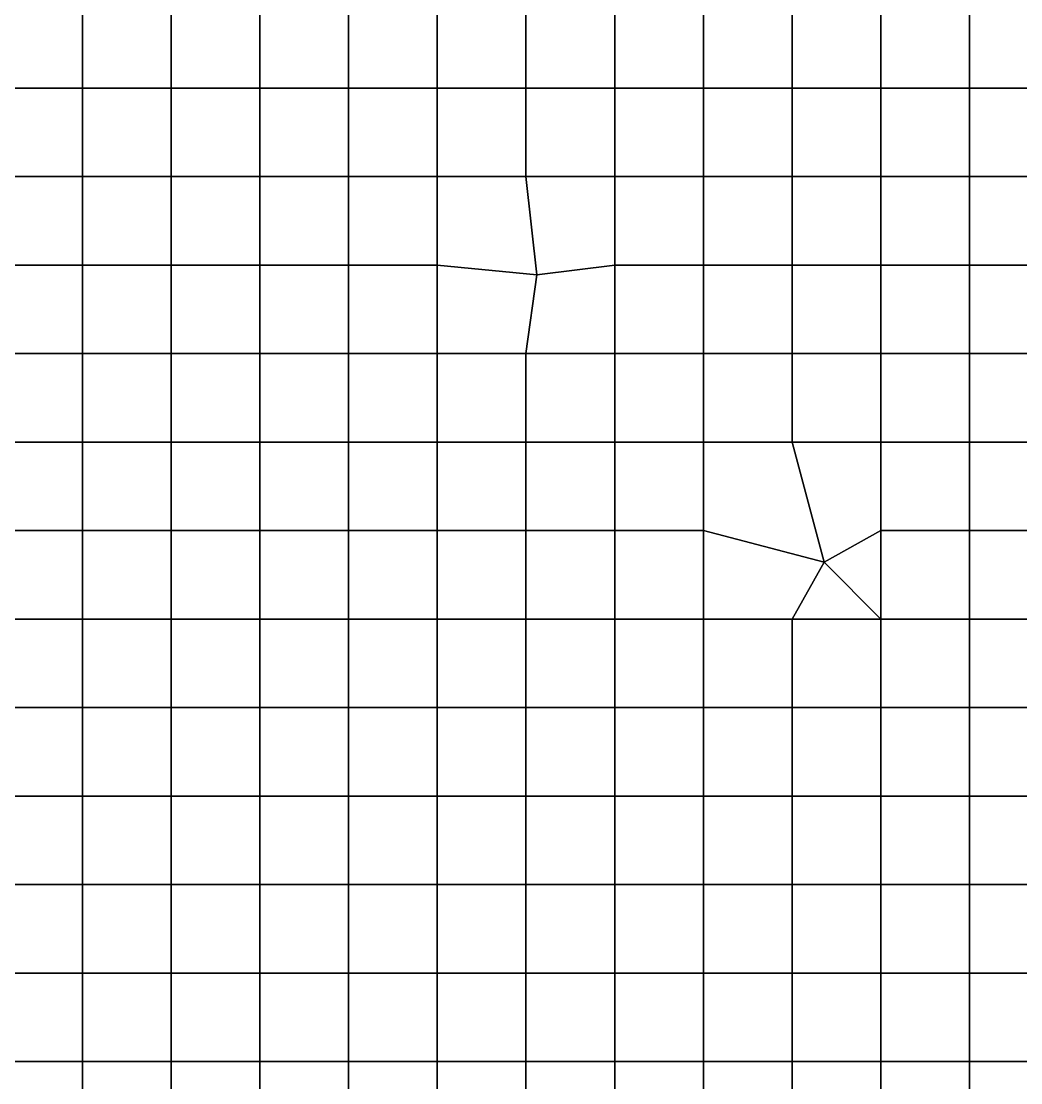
# Model space of a CAD drawing. Extents: x -13 to 39.3, y -26.5 to 20.6.
# Drawn here: x -0.25 to 5.41, y -20.13 to -14.12 of the extents above; entities that cross this region are included whole.
import ezdxf

# ---------------------------------------------------------------- set-up
doc = ezdxf.new("R2010")
doc.units = 0
doc.layers.add('BARS', color=1, linetype='CONTINUOUS')
doc.layers.add('FACES', color=5, linetype='CONTINUOUS')

msp = doc.modelspace()

# ---------------------------------------------------------------- linework, layer by layer
at = {"layer": 'BARS'}
for p, q in [((2.66716, -15.5563), (2.66716, -15.5563, 0.66)), ((2.66716, -15.5563, 0.66), (2.66716, -15.5563, 1.32)), ((2.66716, -15.5563, 1.32), (2.66716, -15.5563, 1.98)), ((2.66716, -15.5563, 1.98), (2.66716, -15.5563, 2.64)), ((2.66716, -15.5563, 2.64), (2.66716, -15.5563, 3.3))]:
    msp.add_line(p, q, dxfattribs=at)
at = {"layer": 'FACES'}
for points in [[(0.095049, -13.9988), (-0.373402, -13.93), (-0.407065, -14.4995), (0.095049, -14.4995)], [(0.095049, -13.9988, 3.3), (-0.373402, -13.93, 3.3), (-0.407065, -14.4995, 3.3), (0.095049, -14.4995, 3.3)], [(0.597162, -13.9988), (0.095049, -13.9988), (0.095049, -14.4995), (0.597162, -14.4995)], [(0.597162, -13.9988, 3.3), (0.095049, -13.9988, 3.3), (0.095049, -14.4995, 3.3), (0.597162, -14.4995, 3.3)], [(1.09928, -13.9988), (0.597162, -13.9988), (0.597162, -14.4995), (1.09928, -14.4995)], [(1.09928, -13.9988, 3.3), (0.597162, -13.9988, 3.3), (0.597162, -14.4995, 3.3), (1.09928, -14.4995, 3.3)], [(1.60139, -13.9988), (1.09928, -13.9988), (1.09928, -14.4995), (1.60139, -14.4995)], [(1.60139, -13.9988, 3.3), (1.09928, -13.9988, 3.3), (1.09928, -14.4995, 3.3), (1.60139, -14.4995, 3.3)], [(2.1035, -13.9988), (1.60139, -13.9988), (1.60139, -14.4995), (2.1035, -14.4995)], [(2.1035, -13.9988, 3.3), (1.60139, -13.9988, 3.3), (1.60139, -14.4995, 3.3), (2.1035, -14.4995, 3.3)], [(2.60562, -13.9988), (2.1035, -13.9988), (2.1035, -14.4995), (2.60562, -14.4995)], [(2.60562, -13.9988, 3.3), (2.1035, -13.9988, 3.3), (2.1035, -14.4995, 3.3), (2.60562, -14.4995, 3.3)], [(3.10773, -13.9988), (2.60562, -13.9988), (2.60562, -14.4995), (3.10773, -14.4995)], [(3.10773, -13.9988, 3.3), (2.60562, -13.9988, 3.3), (2.60562, -14.4995, 3.3), (3.10773, -14.4995, 3.3)], [(3.60984, -13.9988), (3.10773, -13.9988), (3.10773, -14.4995), (3.60984, -14.4995)], [(3.60984, -13.9988, 3.3), (3.10773, -13.9988, 3.3), (3.10773, -14.4995, 3.3), (3.60984, -14.4995, 3.3)], [(4.11196, -13.9988), (3.60984, -13.9988), (3.60984, -14.4995), (4.11196, -14.4995)], [(4.11196, -13.9988, 3.3), (3.60984, -13.9988, 3.3), (3.60984, -14.4995, 3.3), (4.11196, -14.4995, 3.3)], [(4.61407, -13.9988), (4.11196, -13.9988), (4.11196, -14.4995), (4.61407, -14.4995)], [(4.61407, -13.9988, 3.3), (4.11196, -13.9988, 3.3), (4.11196, -14.4995, 3.3), (4.61407, -14.4995, 3.3)], [(5.11618, -13.9988), (4.61407, -13.9988), (4.61407, -14.4995), (5.11618, -14.4995)], [(5.11618, -13.9988, 3.3), (4.61407, -13.9988, 3.3), (4.61407, -14.4995, 3.3), (5.11618, -14.4995, 3.3)], [(5.6183, -13.9988), (5.11618, -13.9988), (5.11618, -14.4995), (5.6183, -14.4995)], [(5.6183, -13.9988, 3.3), (5.11618, -13.9988, 3.3), (5.11618, -14.4995, 3.3), (5.6183, -14.4995, 3.3)], [(0.095049, -14.4995), (-0.407065, -14.4995), (-0.407065, -15.0002), (0.095049, -15.0002)], [(0.095049, -14.4995, 3.3), (-0.407065, -14.4995, 3.3), (-0.407065, -15.0002, 3.3), (0.095049, -15.0002, 3.3)], [(0.597162, -14.4995), (0.095049, -14.4995), (0.095049, -15.0002), (0.597162, -15.0002)], [(0.597162, -14.4995, 3.3), (0.095049, -14.4995, 3.3), (0.095049, -15.0002, 3.3), (0.597162, -15.0002, 3.3)], [(1.09928, -14.4995), (0.597162, -14.4995), (0.597162, -15.0002), (1.09928, -15.0002)], [(1.09928, -14.4995, 3.3), (0.597162, -14.4995, 3.3), (0.597162, -15.0002, 3.3), (1.09928, -15.0002, 3.3)], [(1.60139, -14.4995), (1.09928, -14.4995), (1.09928, -15.0002), (1.60139, -15.0002)], [(1.60139, -14.4995, 3.3), (1.09928, -14.4995, 3.3), (1.09928, -15.0002, 3.3), (1.60139, -15.0002, 3.3)], [(2.1035, -14.4995), (1.60139, -14.4995), (1.60139, -15.0002), (2.1035, -15.0002)], [(2.1035, -14.4995, 3.3), (1.60139, -14.4995, 3.3), (1.60139, -15.0002, 3.3), (2.1035, -15.0002, 3.3)], [(2.60562, -14.4995), (2.1035, -14.4995), (2.1035, -15.0002), (2.60562, -15.0002)], [(2.60562, -14.4995, 3.3), (2.1035, -14.4995, 3.3), (2.1035, -15.0002, 3.3), (2.60562, -15.0002, 3.3)], [(3.10773, -14.4995), (2.60562, -14.4995), (2.60562, -15.0002), (3.10773, -15.0002)], [(3.10773, -14.4995, 3.3), (2.60562, -14.4995, 3.3), (2.60562, -15.0002, 3.3), (3.10773, -15.0002, 3.3)], [(3.60984, -14.4995), (3.10773, -14.4995), (3.10773, -15.0002), (3.60984, -15.0002)], [(3.60984, -14.4995, 3.3), (3.10773, -14.4995, 3.3), (3.10773, -15.0002, 3.3), (3.60984, -15.0002, 3.3)], [(4.11196, -14.4995), (3.60984, -14.4995), (3.60984, -15.0002), (4.11196, -15.0002)], [(4.11196, -14.4995, 3.3), (3.60984, -14.4995, 3.3), (3.60984, -15.0002, 3.3), (4.11196, -15.0002, 3.3)], [(4.61407, -14.4995), (4.11196, -14.4995), (4.11196, -15.0002), (4.61407, -15.0002)], [(4.61407, -14.4995, 3.3), (4.11196, -14.4995, 3.3), (4.11196, -15.0002, 3.3), (4.61407, -15.0002, 3.3)], [(5.11618, -14.4995), (4.61407, -14.4995), (4.61407, -15.0002), (5.11618, -15.0002)], [(5.11618, -14.4995, 3.3), (4.61407, -14.4995, 3.3), (4.61407, -15.0002, 3.3), (5.11618, -15.0002, 3.3)], [(5.6183, -14.4995), (5.11618, -14.4995), (5.11618, -15.0002), (5.6183, -15.0002)], [(5.6183, -14.4995, 3.3), (5.11618, -14.4995, 3.3), (5.11618, -15.0002, 3.3), (5.6183, -15.0002, 3.3)], [(0.095049, -15.0002), (-0.407065, -15.0002), (-0.407065, -15.5009), (0.095049, -15.5009)], [(0.095049, -15.0002, 3.3), (-0.407065, -15.0002, 3.3), (-0.407065, -15.5009, 3.3), (0.095049, -15.5009, 3.3)], [(0.597162, -15.0002), (0.095049, -15.0002), (0.095049, -15.5009), (0.597162, -15.5009)], [(0.597162, -15.0002, 3.3), (0.095049, -15.0002, 3.3), (0.095049, -15.5009, 3.3), (0.597162, -15.5009, 3.3)], [(1.09928, -15.0002), (0.597162, -15.0002), (0.597162, -15.5009), (1.09928, -15.5009)], [(1.09928, -15.0002, 3.3), (0.597162, -15.0002, 3.3), (0.597162, -15.5009, 3.3), (1.09928, -15.5009, 3.3)], [(1.60139, -15.0002), (1.09928, -15.0002), (1.09928, -15.5009), (1.60139, -15.5009)], [(1.60139, -15.0002, 3.3), (1.09928, -15.0002, 3.3), (1.09928, -15.5009, 3.3), (1.60139, -15.5009, 3.3)], [(2.1035, -15.0002), (1.60139, -15.0002), (1.60139, -15.5009), (2.1035, -15.5009)], [(2.1035, -15.0002, 3.3), (1.60139, -15.0002, 3.3), (1.60139, -15.5009, 3.3), (2.1035, -15.5009, 3.3)], [(2.60562, -15.0002), (2.1035, -15.0002), (2.1035, -15.5009), (2.66716, -15.5563)], [(2.60562, -15.0002, 3.3), (2.1035, -15.0002, 3.3), (2.1035, -15.5009, 3.3), (2.66716, -15.5563, 3.3)], [(3.10773, -15.0002), (2.60562, -15.0002), (2.66716, -15.5563), (3.10773, -15.5009)], [(3.10773, -15.0002, 3.3), (2.60562, -15.0002, 3.3), (2.66716, -15.5563, 3.3), (3.10773, -15.5009, 3.3)], [(3.60984, -15.0002), (3.10773, -15.0002), (3.10773, -15.5009), (3.60984, -15.5009)], [(3.60984, -15.0002, 3.3), (3.10773, -15.0002, 3.3), (3.10773, -15.5009, 3.3), (3.60984, -15.5009, 3.3)], [(4.11196, -15.0002), (3.60984, -15.0002), (3.60984, -15.5009), (4.11196, -15.5009)], [(4.11196, -15.0002, 3.3), (3.60984, -15.0002, 3.3), (3.60984, -15.5009, 3.3), (4.11196, -15.5009, 3.3)], [(4.61407, -15.0002), (4.11196, -15.0002), (4.11196, -15.5009), (4.61407, -15.5009)], [(4.61407, -15.0002, 3.3), (4.11196, -15.0002, 3.3), (4.11196, -15.5009, 3.3), (4.61407, -15.5009, 3.3)], [(5.11618, -15.0002), (4.61407, -15.0002), (4.61407, -15.5009), (5.11618, -15.5009)], [(5.11618, -15.0002, 3.3), (4.61407, -15.0002, 3.3), (4.61407, -15.5009, 3.3), (5.11618, -15.5009, 3.3)], [(5.6183, -15.0002), (5.11618, -15.0002), (5.11618, -15.5009), (5.6183, -15.5009)], [(5.6183, -15.0002, 3.3), (5.11618, -15.0002, 3.3), (5.11618, -15.5009, 3.3), (5.6183, -15.5009, 3.3)], [(0.095049, -15.5009), (-0.407065, -15.5009), (-0.407065, -16.0016), (0.095049, -16.0016)], [(0.095049, -15.5009, 3.3), (-0.407065, -15.5009, 3.3), (-0.407065, -16.0016, 3.3), (0.095049, -16.0016, 3.3)], [(0.597162, -15.5009), (0.095049, -15.5009), (0.095049, -16.0016), (0.597162, -16.0016)], [(0.597162, -15.5009, 3.3), (0.095049, -15.5009, 3.3), (0.095049, -16.0016, 3.3), (0.597162, -16.0016, 3.3)], [(1.09928, -15.5009), (0.597162, -15.5009), (0.597162, -16.0016), (1.09928, -16.0016)], [(1.09928, -15.5009, 3.3), (0.597162, -15.5009, 3.3), (0.597162, -16.0016, 3.3), (1.09928, -16.0016, 3.3)], [(1.60139, -15.5009), (1.09928, -15.5009), (1.09928, -16.0016), (1.60139, -16.0016)], [(1.60139, -15.5009, 3.3), (1.09928, -15.5009, 3.3), (1.09928, -16.0016, 3.3), (1.60139, -16.0016, 3.3)], [(2.1035, -15.5009), (1.60139, -15.5009), (1.60139, -16.0016), (2.1035, -16.0016)], [(2.1035, -15.5009, 3.3), (1.60139, -15.5009, 3.3), (1.60139, -16.0016, 3.3), (2.1035, -16.0016, 3.3)], [(2.66716, -15.5563), (2.1035, -15.5009), (2.1035, -16.0016), (2.60562, -16.0016)], [(2.66716, -15.5563, 3.3), (2.1035, -15.5009, 3.3), (2.1035, -16.0016, 3.3), (2.60562, -16.0016, 3.3)], [(3.10773, -15.5009), (2.66716, -15.5563), (2.60562, -16.0016), (3.10773, -16.0016)], [(3.10773, -15.5009, 3.3), (2.66716, -15.5563, 3.3), (2.60562, -16.0016, 3.3), (3.10773, -16.0016, 3.3)], [(3.60984, -15.5009), (3.10773, -15.5009), (3.10773, -16.0016), (3.60984, -16.0016)], [(3.60984, -15.5009, 3.3), (3.10773, -15.5009, 3.3), (3.10773, -16.0016, 3.3), (3.60984, -16.0016, 3.3)], [(4.11196, -15.5009), (3.60984, -15.5009), (3.60984, -16.0016), (4.11196, -16.0016)], [(4.11196, -15.5009, 3.3), (3.60984, -15.5009, 3.3), (3.60984, -16.0016, 3.3), (4.11196, -16.0016, 3.3)], [(4.61407, -15.5009), (4.11196, -15.5009), (4.11196, -16.0016), (4.61407, -16.0016)], [(4.61407, -15.5009, 3.3), (4.11196, -15.5009, 3.3), (4.11196, -16.0016, 3.3), (4.61407, -16.0016, 3.3)], [(5.11618, -15.5009), (4.61407, -15.5009), (4.61407, -16.0016), (5.11618, -16.0016)], [(5.11618, -15.5009, 3.3), (4.61407, -15.5009, 3.3), (4.61407, -16.0016, 3.3), (5.11618, -16.0016, 3.3)], [(5.6183, -15.5009), (5.11618, -15.5009), (5.11618, -16.0016), (5.6183, -16.0016)], [(5.6183, -15.5009, 3.3), (5.11618, -15.5009, 3.3), (5.11618, -16.0016, 3.3), (5.6183, -16.0016, 3.3)], [(0.095049, -16.0016), (-0.407065, -16.0016), (-0.407065, -16.5024), (0.095049, -16.5024)], [(0.095049, -16.0016, 3.3), (-0.407065, -16.0016, 3.3), (-0.407065, -16.5024, 3.3), (0.095049, -16.5024, 3.3)], [(0.597162, -16.0016), (0.095049, -16.0016), (0.095049, -16.5024), (0.597162, -16.5024)], [(0.597162, -16.0016, 3.3), (0.095049, -16.0016, 3.3), (0.095049, -16.5024, 3.3), (0.597162, -16.5024, 3.3)], [(1.09928, -16.0016), (0.597162, -16.0016), (0.597162, -16.5024), (1.09928, -16.5024)], [(1.09928, -16.0016, 3.3), (0.597162, -16.0016, 3.3), (0.597162, -16.5024, 3.3), (1.09928, -16.5024, 3.3)], [(1.60139, -16.0016), (1.09928, -16.0016), (1.09928, -16.5024), (1.60139, -16.5024)], [(1.60139, -16.0016, 3.3), (1.09928, -16.0016, 3.3), (1.09928, -16.5024, 3.3), (1.60139, -16.5024, 3.3)], [(2.1035, -16.0016), (1.60139, -16.0016), (1.60139, -16.5024), (2.1035, -16.5024)], [(2.1035, -16.0016, 3.3), (1.60139, -16.0016, 3.3), (1.60139, -16.5024, 3.3), (2.1035, -16.5024, 3.3)], [(2.60562, -16.0016), (2.1035, -16.0016), (2.1035, -16.5024), (2.60562, -16.5024)], [(2.60562, -16.0016, 3.3), (2.1035, -16.0016, 3.3), (2.1035, -16.5024, 3.3), (2.60562, -16.5024, 3.3)], [(3.10773, -16.0016), (2.60562, -16.0016), (2.60562, -16.5024), (3.10773, -16.5024)], [(3.10773, -16.0016, 3.3), (2.60562, -16.0016, 3.3), (2.60562, -16.5024, 3.3), (3.10773, -16.5024, 3.3)], [(3.60984, -16.0016), (3.10773, -16.0016), (3.10773, -16.5024), (3.60984, -16.5024)], [(3.60984, -16.0016, 3.3), (3.10773, -16.0016, 3.3), (3.10773, -16.5024, 3.3), (3.60984, -16.5024, 3.3)], [(4.11196, -16.0016), (3.60984, -16.0016), (3.60984, -16.5024), (4.11196, -16.5024)], [(4.11196, -16.0016, 3.3), (3.60984, -16.0016, 3.3), (3.60984, -16.5024, 3.3), (4.11196, -16.5024, 3.3)], [(4.61407, -16.0016), (4.11196, -16.0016), (4.11196, -16.5024), (4.61407, -16.5024)], [(4.61407, -16.0016, 3.3), (4.11196, -16.0016, 3.3), (4.11196, -16.5024, 3.3), (4.61407, -16.5024, 3.3)], [(5.11618, -16.0016), (4.61407, -16.0016), (4.61407, -16.5024), (5.11618, -16.5024)], [(5.11618, -16.0016, 3.3), (4.61407, -16.0016, 3.3), (4.61407, -16.5024, 3.3), (5.11618, -16.5024, 3.3)], [(5.6183, -16.0016), (5.11618, -16.0016), (5.11618, -16.5024), (5.6183, -16.5024)], [(5.6183, -16.0016, 3.3), (5.11618, -16.0016, 3.3), (5.11618, -16.5024, 3.3), (5.6183, -16.5024, 3.3)], [(0.095049, -16.5024), (-0.407065, -16.5024), (-0.407065, -17.0031), (0.095049, -17.0031)], [(0.095049, -16.5024, 3.3), (-0.407065, -16.5024, 3.3), (-0.407065, -17.0031, 3.3), (0.095049, -17.0031, 3.3)], [(0.597162, -16.5024), (0.095049, -16.5024), (0.095049, -17.0031), (0.597162, -17.0031)], [(0.597162, -16.5024, 3.3), (0.095049, -16.5024, 3.3), (0.095049, -17.0031, 3.3), (0.597162, -17.0031, 3.3)], [(1.09928, -16.5024), (0.597162, -16.5024), (0.597162, -17.0031), (1.09928, -17.0031)], [(1.09928, -16.5024, 3.3), (0.597162, -16.5024, 3.3), (0.597162, -17.0031, 3.3), (1.09928, -17.0031, 3.3)], [(1.60139, -16.5024), (1.09928, -16.5024), (1.09928, -17.0031), (1.60139, -17.0031)], [(1.60139, -16.5024, 3.3), (1.09928, -16.5024, 3.3), (1.09928, -17.0031, 3.3), (1.60139, -17.0031, 3.3)], [(2.1035, -16.5024), (1.60139, -16.5024), (1.60139, -17.0031), (2.1035, -17.0031)], [(2.1035, -16.5024, 3.3), (1.60139, -16.5024, 3.3), (1.60139, -17.0031, 3.3), (2.1035, -17.0031, 3.3)], [(2.60562, -16.5024), (2.1035, -16.5024), (2.1035, -17.0031), (2.60562, -17.0031)], [(2.60562, -16.5024, 3.3), (2.1035, -16.5024, 3.3), (2.1035, -17.0031, 3.3), (2.60562, -17.0031, 3.3)], [(3.10773, -16.5024), (2.60562, -16.5024), (2.60562, -17.0031), (3.10773, -17.0031)], [(3.10773, -16.5024, 3.3), (2.60562, -16.5024, 3.3), (2.60562, -17.0031, 3.3), (3.10773, -17.0031, 3.3)], [(3.60984, -16.5024), (3.10773, -16.5024), (3.10773, -17.0031), (3.60984, -17.0031)], [(3.60984, -16.5024, 3.3), (3.10773, -16.5024, 3.3), (3.10773, -17.0031, 3.3), (3.60984, -17.0031, 3.3)], [(4.11196, -16.5024), (3.60984, -16.5024), (3.60984, -17.0031), (4.2935, -17.1827)], [(4.11196, -16.5024, 3.3), (3.60984, -16.5024, 3.3), (3.60984, -17.0031, 3.3), (4.2935, -17.1827, 3.3)], [(4.61407, -16.5024), (4.11196, -16.5024), (4.2935, -17.1827), (4.61407, -17.0031)], [(4.61407, -16.5024, 3.3), (4.11196, -16.5024, 3.3), (4.2935, -17.1827, 3.3), (4.61407, -17.0031, 3.3)], [(5.11618, -16.5024), (4.61407, -16.5024), (4.61407, -17.0031), (5.11618, -17.0031)], [(5.11618, -16.5024, 3.3), (4.61407, -16.5024, 3.3), (4.61407, -17.0031, 3.3), (5.11618, -17.0031, 3.3)], [(5.6183, -16.5024), (5.11618, -16.5024), (5.11618, -17.0031), (5.6183, -17.0031)], [(5.6183, -16.5024, 3.3), (5.11618, -16.5024, 3.3), (5.11618, -17.0031, 3.3), (5.6183, -17.0031, 3.3)], [(0.095049, -17.0031), (-0.407065, -17.0031), (-0.407065, -17.5038), (0.095049, -17.5038)], [(0.095049, -17.0031, 3.3), (-0.407065, -17.0031, 3.3), (-0.407065, -17.5038, 3.3), (0.095049, -17.5038, 3.3)], [(0.597162, -17.0031), (0.095049, -17.0031), (0.095049, -17.5038), (0.597162, -17.5038)], [(0.597162, -17.0031, 3.3), (0.095049, -17.0031, 3.3), (0.095049, -17.5038, 3.3), (0.597162, -17.5038, 3.3)], [(1.09928, -17.0031), (0.597162, -17.0031), (0.597162, -17.5038), (1.09928, -17.5038)], [(1.09928, -17.0031, 3.3), (0.597162, -17.0031, 3.3), (0.597162, -17.5038, 3.3), (1.09928, -17.5038, 3.3)], [(1.60139, -17.0031), (1.09928, -17.0031), (1.09928, -17.5038), (1.60139, -17.5038)], [(1.60139, -17.0031, 3.3), (1.09928, -17.0031, 3.3), (1.09928, -17.5038, 3.3), (1.60139, -17.5038, 3.3)], [(2.1035, -17.0031), (1.60139, -17.0031), (1.60139, -17.5038), (2.1035, -17.5038)], [(2.1035, -17.0031, 3.3), (1.60139, -17.0031, 3.3), (1.60139, -17.5038, 3.3), (2.1035, -17.5038, 3.3)], [(2.60562, -17.0031), (2.1035, -17.0031), (2.1035, -17.5038), (2.60562, -17.5038)], [(2.60562, -17.0031, 3.3), (2.1035, -17.0031, 3.3), (2.1035, -17.5038, 3.3), (2.60562, -17.5038, 3.3)], [(3.10773, -17.0031), (2.60562, -17.0031), (2.60562, -17.5038), (3.10773, -17.5038)], [(3.10773, -17.0031, 3.3), (2.60562, -17.0031, 3.3), (2.60562, -17.5038, 3.3), (3.10773, -17.5038, 3.3)], [(3.60984, -17.0031), (3.10773, -17.0031), (3.10773, -17.5038), (3.60984, -17.5038)], [(3.60984, -17.0031, 3.3), (3.10773, -17.0031, 3.3), (3.10773, -17.5038, 3.3), (3.60984, -17.5038, 3.3)], [(4.2935, -17.1827), (3.60984, -17.0031), (3.60984, -17.5038), (4.11196, -17.5038)], [(4.2935, -17.1827, 3.3), (3.60984, -17.0031, 3.3), (3.60984, -17.5038, 3.3), (4.11196, -17.5038, 3.3)], [(4.61407, -17.0031), (4.2935, -17.1827), (4.61407, -17.5038)], [(4.61407, -17.0031, 3.3), (4.2935, -17.1827, 3.3), (4.61407, -17.5038, 3.3)], [(5.11618, -17.0031), (4.61407, -17.0031), (4.61407, -17.5038), (5.11618, -17.5038)], [(5.11618, -17.0031, 3.3), (4.61407, -17.0031, 3.3), (4.61407, -17.5038, 3.3), (5.11618, -17.5038, 3.3)], [(5.6183, -17.0031), (5.11618, -17.0031), (5.11618, -17.5038), (5.6183, -17.5038)], [(5.6183, -17.0031, 3.3), (5.11618, -17.0031, 3.3), (5.11618, -17.5038, 3.3), (5.6183, -17.5038, 3.3)], [(4.61407, -17.5038), (4.2935, -17.1827), (4.11196, -17.5038)], [(4.61407, -17.5038, 3.3), (4.2935, -17.1827, 3.3), (4.11196, -17.5038, 3.3)], [(0.095049, -17.5038), (-0.407065, -17.5038), (-0.407065, -18.0045), (0.095049, -18.0045)], [(0.095049, -17.5038, 3.3), (-0.407065, -17.5038, 3.3), (-0.407065, -18.0045, 3.3), (0.095049, -18.0045, 3.3)], [(0.597162, -17.5038), (0.095049, -17.5038), (0.095049, -18.0045), (0.597162, -18.0045)], [(0.597162, -17.5038, 3.3), (0.095049, -17.5038, 3.3), (0.095049, -18.0045, 3.3), (0.597162, -18.0045, 3.3)], [(1.09928, -17.5038), (0.597162, -17.5038), (0.597162, -18.0045), (1.09928, -18.0045)], [(1.09928, -17.5038, 3.3), (0.597162, -17.5038, 3.3), (0.597162, -18.0045, 3.3), (1.09928, -18.0045, 3.3)], [(1.60139, -17.5038), (1.09928, -17.5038), (1.09928, -18.0045), (1.60139, -18.0045)], [(1.60139, -17.5038, 3.3), (1.09928, -17.5038, 3.3), (1.09928, -18.0045, 3.3), (1.60139, -18.0045, 3.3)], [(2.1035, -17.5038), (1.60139, -17.5038), (1.60139, -18.0045), (2.1035, -18.0045)], [(2.1035, -17.5038, 3.3), (1.60139, -17.5038, 3.3), (1.60139, -18.0045, 3.3), (2.1035, -18.0045, 3.3)], [(2.60562, -17.5038), (2.1035, -17.5038), (2.1035, -18.0045), (2.60562, -18.0045)], [(2.60562, -17.5038, 3.3), (2.1035, -17.5038, 3.3), (2.1035, -18.0045, 3.3), (2.60562, -18.0045, 3.3)], [(3.10773, -17.5038), (2.60562, -17.5038), (2.60562, -18.0045), (3.10773, -18.0045)], [(3.10773, -17.5038, 3.3), (2.60562, -17.5038, 3.3), (2.60562, -18.0045, 3.3), (3.10773, -18.0045, 3.3)], [(3.60984, -17.5038), (3.10773, -17.5038), (3.10773, -18.0045), (3.60984, -18.0045)], [(3.60984, -17.5038, 3.3), (3.10773, -17.5038, 3.3), (3.10773, -18.0045, 3.3), (3.60984, -18.0045, 3.3)], [(4.11196, -17.5038), (3.60984, -17.5038), (3.60984, -18.0045), (4.11196, -18.0045)], [(4.11196, -17.5038, 3.3), (3.60984, -17.5038, 3.3), (3.60984, -18.0045, 3.3), (4.11196, -18.0045, 3.3)], [(4.61407, -17.5038), (4.11196, -17.5038), (4.11196, -18.0045), (4.61407, -18.0045)], [(4.61407, -17.5038, 3.3), (4.11196, -17.5038, 3.3), (4.11196, -18.0045, 3.3), (4.61407, -18.0045, 3.3)], [(5.11618, -17.5038), (4.61407, -17.5038), (4.61407, -18.0045), (5.11618, -18.0045)], [(5.11618, -17.5038, 3.3), (4.61407, -17.5038, 3.3), (4.61407, -18.0045, 3.3), (5.11618, -18.0045, 3.3)], [(5.6183, -17.5038), (5.11618, -17.5038), (5.11618, -18.0045), (5.6183, -18.0045)], [(5.6183, -17.5038, 3.3), (5.11618, -17.5038, 3.3), (5.11618, -18.0045, 3.3), (5.6183, -18.0045, 3.3)], [(0.095049, -18.0045), (-0.407065, -18.0045), (-0.407065, -18.5052), (0.095049, -18.5052)], [(0.095049, -18.0045, 3.3), (-0.407065, -18.0045, 3.3), (-0.407065, -18.5052, 3.3), (0.095049, -18.5052, 3.3)], [(0.597162, -18.0045), (0.095049, -18.0045), (0.095049, -18.5052), (0.597162, -18.5052)], [(0.597162, -18.0045, 3.3), (0.095049, -18.0045, 3.3), (0.095049, -18.5052, 3.3), (0.597162, -18.5052, 3.3)], [(1.09928, -18.0045), (0.597162, -18.0045), (0.597162, -18.5052), (1.09928, -18.5052)], [(1.09928, -18.0045, 3.3), (0.597162, -18.0045, 3.3), (0.597162, -18.5052, 3.3), (1.09928, -18.5052, 3.3)], [(1.60139, -18.0045), (1.09928, -18.0045), (1.09928, -18.5052), (1.60139, -18.5052)], [(1.60139, -18.0045, 3.3), (1.09928, -18.0045, 3.3), (1.09928, -18.5052, 3.3), (1.60139, -18.5052, 3.3)], [(2.1035, -18.0045), (1.60139, -18.0045), (1.60139, -18.5052), (2.1035, -18.5052)], [(2.1035, -18.0045, 3.3), (1.60139, -18.0045, 3.3), (1.60139, -18.5052, 3.3), (2.1035, -18.5052, 3.3)], [(2.60562, -18.0045), (2.1035, -18.0045), (2.1035, -18.5052), (2.60562, -18.5052)], [(2.60562, -18.0045, 3.3), (2.1035, -18.0045, 3.3), (2.1035, -18.5052, 3.3), (2.60562, -18.5052, 3.3)], [(3.10773, -18.0045), (2.60562, -18.0045), (2.60562, -18.5052), (3.10773, -18.5052)], [(3.10773, -18.0045, 3.3), (2.60562, -18.0045, 3.3), (2.60562, -18.5052, 3.3), (3.10773, -18.5052, 3.3)], [(3.60984, -18.0045), (3.10773, -18.0045), (3.10773, -18.5052), (3.60984, -18.5052)], [(3.60984, -18.0045, 3.3), (3.10773, -18.0045, 3.3), (3.10773, -18.5052, 3.3), (3.60984, -18.5052, 3.3)], [(4.11196, -18.0045), (3.60984, -18.0045), (3.60984, -18.5052), (4.11196, -18.5052)], [(4.11196, -18.0045, 3.3), (3.60984, -18.0045, 3.3), (3.60984, -18.5052, 3.3), (4.11196, -18.5052, 3.3)], [(4.61407, -18.0045), (4.11196, -18.0045), (4.11196, -18.5052), (4.61407, -18.5052)], [(4.61407, -18.0045, 3.3), (4.11196, -18.0045, 3.3), (4.11196, -18.5052, 3.3), (4.61407, -18.5052, 3.3)], [(5.11618, -18.0045), (4.61407, -18.0045), (4.61407, -18.5052), (5.11618, -18.5052)], [(5.11618, -18.0045, 3.3), (4.61407, -18.0045, 3.3), (4.61407, -18.5052, 3.3), (5.11618, -18.5052, 3.3)], [(5.6183, -18.0045), (5.11618, -18.0045), (5.11618, -18.5052), (5.6183, -18.5052)], [(5.6183, -18.0045, 3.3), (5.11618, -18.0045, 3.3), (5.11618, -18.5052, 3.3), (5.6183, -18.5052, 3.3)], [(0.095049, -18.5052), (-0.407065, -18.5052), (-0.407065, -19.0059), (0.095049, -19.0059)], [(0.095049, -18.5052, 3.3), (-0.407065, -18.5052, 3.3), (-0.407065, -19.0059, 3.3), (0.095049, -19.0059, 3.3)], [(0.597162, -18.5052), (0.095049, -18.5052), (0.095049, -19.0059), (0.597162, -19.0059)], [(0.597162, -18.5052, 3.3), (0.095049, -18.5052, 3.3), (0.095049, -19.0059, 3.3), (0.597162, -19.0059, 3.3)], [(1.09928, -18.5052), (0.597162, -18.5052), (0.597162, -19.0059), (1.09928, -19.0059)], [(1.09928, -18.5052, 3.3), (0.597162, -18.5052, 3.3), (0.597162, -19.0059, 3.3), (1.09928, -19.0059, 3.3)], [(1.60139, -18.5052), (1.09928, -18.5052), (1.09928, -19.0059), (1.60139, -19.0059)], [(1.60139, -18.5052, 3.3), (1.09928, -18.5052, 3.3), (1.09928, -19.0059, 3.3), (1.60139, -19.0059, 3.3)], [(2.1035, -18.5052), (1.60139, -18.5052), (1.60139, -19.0059), (2.1035, -19.0059)], [(2.1035, -18.5052, 3.3), (1.60139, -18.5052, 3.3), (1.60139, -19.0059, 3.3), (2.1035, -19.0059, 3.3)], [(2.60562, -18.5052), (2.1035, -18.5052), (2.1035, -19.0059), (2.60562, -19.0059)], [(2.60562, -18.5052, 3.3), (2.1035, -18.5052, 3.3), (2.1035, -19.0059, 3.3), (2.60562, -19.0059, 3.3)], [(3.10773, -18.5052), (2.60562, -18.5052), (2.60562, -19.0059), (3.10773, -19.0059)], [(3.10773, -18.5052, 3.3), (2.60562, -18.5052, 3.3), (2.60562, -19.0059, 3.3), (3.10773, -19.0059, 3.3)], [(3.60984, -18.5052), (3.10773, -18.5052), (3.10773, -19.0059), (3.60984, -19.0059)], [(3.60984, -18.5052, 3.3), (3.10773, -18.5052, 3.3), (3.10773, -19.0059, 3.3), (3.60984, -19.0059, 3.3)], [(4.11196, -18.5052), (3.60984, -18.5052), (3.60984, -19.0059), (4.11196, -19.0059)], [(4.11196, -18.5052, 3.3), (3.60984, -18.5052, 3.3), (3.60984, -19.0059, 3.3), (4.11196, -19.0059, 3.3)], [(4.61407, -18.5052), (4.11196, -18.5052), (4.11196, -19.0059), (4.61407, -19.0059)], [(4.61407, -18.5052, 3.3), (4.11196, -18.5052, 3.3), (4.11196, -19.0059, 3.3), (4.61407, -19.0059, 3.3)], [(5.11618, -18.5052), (4.61407, -18.5052), (4.61407, -19.0059), (5.11618, -19.0059)], [(5.11618, -18.5052, 3.3), (4.61407, -18.5052, 3.3), (4.61407, -19.0059, 3.3), (5.11618, -19.0059, 3.3)], [(5.6183, -18.5052), (5.11618, -18.5052), (5.11618, -19.0059), (5.6183, -19.0059)], [(5.6183, -18.5052, 3.3), (5.11618, -18.5052, 3.3), (5.11618, -19.0059, 3.3), (5.6183, -19.0059, 3.3)], [(0.095049, -19.0059), (-0.407065, -19.0059), (-0.407065, -19.5066), (0.095049, -19.5066)], [(0.095049, -19.0059, 3.3), (-0.407065, -19.0059, 3.3), (-0.407065, -19.5066, 3.3), (0.095049, -19.5066, 3.3)], [(0.597162, -19.0059), (0.095049, -19.0059), (0.095049, -19.5066), (0.597162, -19.5066)], [(0.597162, -19.0059, 3.3), (0.095049, -19.0059, 3.3), (0.095049, -19.5066, 3.3), (0.597162, -19.5066, 3.3)], [(1.09928, -19.0059), (0.597162, -19.0059), (0.597162, -19.5066), (1.09928, -19.5066)], [(1.09928, -19.0059, 3.3), (0.597162, -19.0059, 3.3), (0.597162, -19.5066, 3.3), (1.09928, -19.5066, 3.3)], [(1.60139, -19.0059), (1.09928, -19.0059), (1.09928, -19.5066), (1.60139, -19.5066)], [(1.60139, -19.0059, 3.3), (1.09928, -19.0059, 3.3), (1.09928, -19.5066, 3.3), (1.60139, -19.5066, 3.3)], [(2.1035, -19.0059), (1.60139, -19.0059), (1.60139, -19.5066), (2.1035, -19.5066)], [(2.1035, -19.0059, 3.3), (1.60139, -19.0059, 3.3), (1.60139, -19.5066, 3.3), (2.1035, -19.5066, 3.3)], [(2.60562, -19.0059), (2.1035, -19.0059), (2.1035, -19.5066), (2.60562, -19.5066)], [(2.60562, -19.0059, 3.3), (2.1035, -19.0059, 3.3), (2.1035, -19.5066, 3.3), (2.60562, -19.5066, 3.3)], [(3.10773, -19.0059), (2.60562, -19.0059), (2.60562, -19.5066), (3.10773, -19.5066)], [(3.10773, -19.0059, 3.3), (2.60562, -19.0059, 3.3), (2.60562, -19.5066, 3.3), (3.10773, -19.5066, 3.3)], [(3.60984, -19.0059), (3.10773, -19.0059), (3.10773, -19.5066), (3.60984, -19.5066)], [(3.60984, -19.0059, 3.3), (3.10773, -19.0059, 3.3), (3.10773, -19.5066, 3.3), (3.60984, -19.5066, 3.3)], [(4.11196, -19.0059), (3.60984, -19.0059), (3.60984, -19.5066), (4.11196, -19.5066)], [(4.11196, -19.0059, 3.3), (3.60984, -19.0059, 3.3), (3.60984, -19.5066, 3.3), (4.11196, -19.5066, 3.3)], [(4.61407, -19.0059), (4.11196, -19.0059), (4.11196, -19.5066), (4.61407, -19.5066)], [(4.61407, -19.0059, 3.3), (4.11196, -19.0059, 3.3), (4.11196, -19.5066, 3.3), (4.61407, -19.5066, 3.3)], [(5.11618, -19.0059), (4.61407, -19.0059), (4.61407, -19.5066), (5.11618, -19.5066)], [(5.11618, -19.0059, 3.3), (4.61407, -19.0059, 3.3), (4.61407, -19.5066, 3.3), (5.11618, -19.5066, 3.3)], [(5.6183, -19.0059), (5.11618, -19.0059), (5.11618, -19.5066), (5.6183, -19.5066)], [(5.6183, -19.0059, 3.3), (5.11618, -19.0059, 3.3), (5.11618, -19.5066, 3.3), (5.6183, -19.5066, 3.3)], [(0.095049, -19.5066), (-0.407065, -19.5066), (-0.407065, -20.0073), (0.095049, -20.0073)], [(0.095049, -19.5066, 3.3), (-0.407065, -19.5066, 3.3), (-0.407065, -20.0073, 3.3), (0.095049, -20.0073, 3.3)], [(0.597162, -19.5066), (0.095049, -19.5066), (0.095049, -20.0073), (0.597162, -20.0073)], [(0.597162, -19.5066, 3.3), (0.095049, -19.5066, 3.3), (0.095049, -20.0073, 3.3), (0.597162, -20.0073, 3.3)], [(1.09928, -19.5066), (0.597162, -19.5066), (0.597162, -20.0073), (1.09928, -20.0073)], [(1.09928, -19.5066, 3.3), (0.597162, -19.5066, 3.3), (0.597162, -20.0073, 3.3), (1.09928, -20.0073, 3.3)], [(1.60139, -19.5066), (1.09928, -19.5066), (1.09928, -20.0073), (1.60139, -20.0073)], [(1.60139, -19.5066, 3.3), (1.09928, -19.5066, 3.3), (1.09928, -20.0073, 3.3), (1.60139, -20.0073, 3.3)], [(2.1035, -19.5066), (1.60139, -19.5066), (1.60139, -20.0073), (2.1035, -20.0073)], [(2.1035, -19.5066, 3.3), (1.60139, -19.5066, 3.3), (1.60139, -20.0073, 3.3), (2.1035, -20.0073, 3.3)], [(2.60562, -19.5066), (2.1035, -19.5066), (2.1035, -20.0073), (2.60562, -20.0073)], [(2.60562, -19.5066, 3.3), (2.1035, -19.5066, 3.3), (2.1035, -20.0073, 3.3), (2.60562, -20.0073, 3.3)], [(3.10773, -19.5066), (2.60562, -19.5066), (2.60562, -20.0073), (3.10773, -20.0073)], [(3.10773, -19.5066, 3.3), (2.60562, -19.5066, 3.3), (2.60562, -20.0073, 3.3), (3.10773, -20.0073, 3.3)], [(3.60984, -19.5066), (3.10773, -19.5066), (3.10773, -20.0073), (3.60984, -20.0073)], [(3.60984, -19.5066, 3.3), (3.10773, -19.5066, 3.3), (3.10773, -20.0073, 3.3), (3.60984, -20.0073, 3.3)], [(4.11196, -19.5066), (3.60984, -19.5066), (3.60984, -20.0073), (4.11196, -20.0073)], [(4.11196, -19.5066, 3.3), (3.60984, -19.5066, 3.3), (3.60984, -20.0073, 3.3), (4.11196, -20.0073, 3.3)], [(4.61407, -19.5066), (4.11196, -19.5066), (4.11196, -20.0073), (4.61407, -20.0073)], [(4.61407, -19.5066, 3.3), (4.11196, -19.5066, 3.3), (4.11196, -20.0073, 3.3), (4.61407, -20.0073, 3.3)], [(5.11618, -19.5066), (4.61407, -19.5066), (4.61407, -20.0073), (5.11618, -20.0073)], [(5.11618, -19.5066, 3.3), (4.61407, -19.5066, 3.3), (4.61407, -20.0073, 3.3), (5.11618, -20.0073, 3.3)], [(5.6183, -19.5066), (5.11618, -19.5066), (5.11618, -20.0073), (5.6183, -20.0073)], [(5.6183, -19.5066, 3.3), (5.11618, -19.5066, 3.3), (5.11618, -20.0073, 3.3), (5.6183, -20.0073, 3.3)], [(0.095049, -20.0073), (-0.407065, -20.0073), (-0.407065, -20.508), (0.095049, -20.508)], [(0.095049, -20.0073, 3.3), (-0.407065, -20.0073, 3.3), (-0.407065, -20.508, 3.3), (0.095049, -20.508, 3.3)], [(0.597162, -20.0073), (0.095049, -20.0073), (0.095049, -20.508), (0.597162, -20.508)], [(0.597162, -20.0073, 3.3), (0.095049, -20.0073, 3.3), (0.095049, -20.508, 3.3), (0.597162, -20.508, 3.3)], [(1.09928, -20.0073), (0.597162, -20.0073), (0.597162, -20.508), (1.09928, -20.508)], [(1.09928, -20.0073, 3.3), (0.597162, -20.0073, 3.3), (0.597162, -20.508, 3.3), (1.09928, -20.508, 3.3)], [(1.60139, -20.0073), (1.09928, -20.0073), (1.09928, -20.508), (1.60139, -20.508)], [(1.60139, -20.0073, 3.3), (1.09928, -20.0073, 3.3), (1.09928, -20.508, 3.3), (1.60139, -20.508, 3.3)], [(2.1035, -20.0073), (1.60139, -20.0073), (1.60139, -20.508), (2.1035, -20.508)], [(2.1035, -20.0073, 3.3), (1.60139, -20.0073, 3.3), (1.60139, -20.508, 3.3), (2.1035, -20.508, 3.3)], [(2.60562, -20.0073), (2.1035, -20.0073), (2.1035, -20.508), (2.60562, -20.508)], [(2.60562, -20.0073, 3.3), (2.1035, -20.0073, 3.3), (2.1035, -20.508, 3.3), (2.60562, -20.508, 3.3)], [(3.10773, -20.0073), (2.60562, -20.0073), (2.60562, -20.508), (3.10773, -20.508)], [(3.10773, -20.0073, 3.3), (2.60562, -20.0073, 3.3), (2.60562, -20.508, 3.3), (3.10773, -20.508, 3.3)], [(3.60984, -20.0073), (3.10773, -20.0073), (3.10773, -20.508), (3.60984, -20.508)], [(3.60984, -20.0073, 3.3), (3.10773, -20.0073, 3.3), (3.10773, -20.508, 3.3), (3.60984, -20.508, 3.3)], [(4.11196, -20.0073), (3.60984, -20.0073), (3.60984, -20.508), (4.11196, -20.508)], [(4.11196, -20.0073, 3.3), (3.60984, -20.0073, 3.3), (3.60984, -20.508, 3.3), (4.11196, -20.508, 3.3)], [(4.61407, -20.0073), (4.11196, -20.0073), (4.11196, -20.508), (4.61407, -20.508)], [(4.61407, -20.0073, 3.3), (4.11196, -20.0073, 3.3), (4.11196, -20.508, 3.3), (4.61407, -20.508, 3.3)], [(5.11618, -20.0073), (4.61407, -20.0073), (4.61407, -20.508), (5.11618, -20.508)], [(5.11618, -20.0073, 3.3), (4.61407, -20.0073, 3.3), (4.61407, -20.508, 3.3), (5.11618, -20.508, 3.3)], [(5.6183, -20.0073), (5.11618, -20.0073), (5.11618, -20.508), (5.6183, -20.508)], [(5.6183, -20.0073, 3.3), (5.11618, -20.0073, 3.3), (5.11618, -20.508, 3.3), (5.6183, -20.508, 3.3)]]:
    msp.add_3dface(points, dxfattribs=at)

doc.saveas('drawing.dxf')
